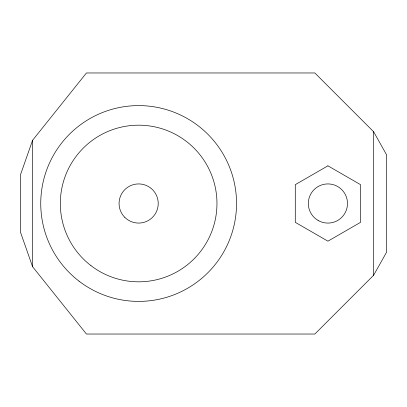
<?xml version="1.0" encoding="UTF-8"?>
<svg xmlns="http://www.w3.org/2000/svg" width="407" height="407" viewBox="0 0 407 407"><rect width="100%" height="100%" fill="white"/><g stroke="black" fill="none" stroke-linecap="round" stroke-linejoin="round"><path stroke-width="0.61" d="M32.58 140.293L20.35 175.158L20.35 231.842L32.58 266.707L86.437 334.03L314.86 334.03L373.595 275.29L386.65 252.07L386.65 154.93L373.595 131.71L314.86 72.97L86.437 72.97L32.58 140.293L32.58 266.707M373.595 131.71L373.595 275.29M327.915 165.822L295.279 184.661L295.279 222.339L327.915 241.178L360.546 222.339L360.546 184.661L327.915 165.822M318.121 220.457A19.577 19.577 0 0 0 347.492 203.5A19.577 19.577 0 0 0 318.121 186.543A19.577 19.577 0 0 0 318.121 220.457M79.05 281.166A97.894 97.894 0 0 0 235.704 216.28A97.894 97.894 0 0 0 101.185 113.054A97.894 97.894 0 0 0 79.05 281.166M90.97 265.634A78.317 78.317 0 0 0 216.295 213.721A78.317 78.317 0 0 0 108.674 131.146A78.317 78.317 0 0 0 90.97 265.634M124.801 217.343A19.577 19.577 0 0 0 157.56 208.567A19.577 19.577 0 0 0 133.577 184.59A19.577 19.577 0 0 0 124.801 217.343"/></g></svg>
